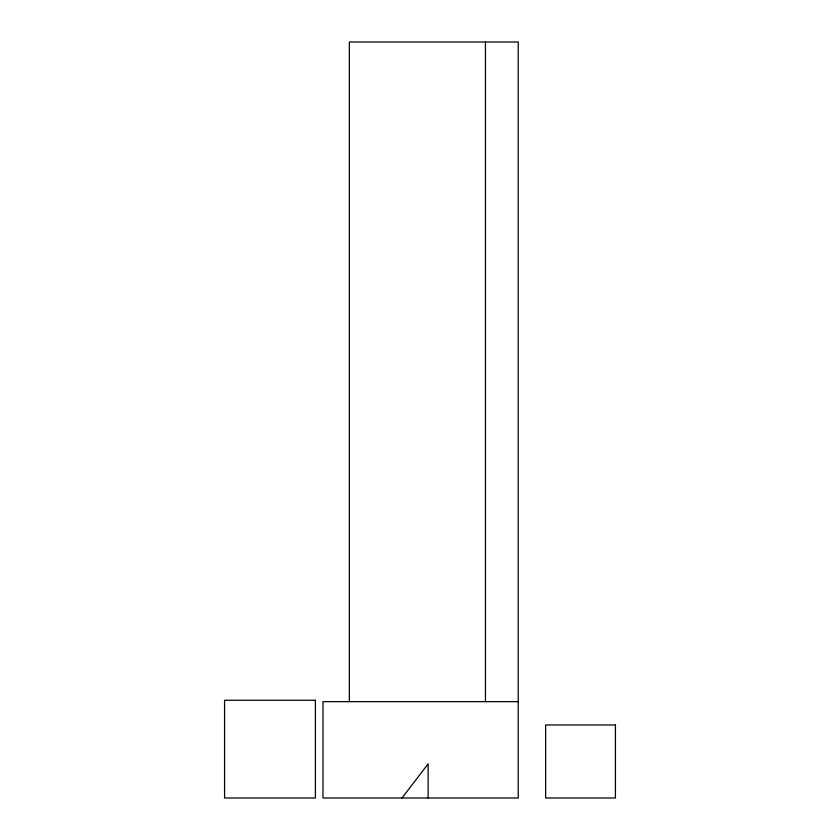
<?xml version="1.0" encoding="UTF-8"?>
<svg xmlns="http://www.w3.org/2000/svg" width="840" height="840" viewBox="0 0 840 840"><rect width="100%" height="100%" fill="white"/><g stroke="black" fill="none" stroke-linecap="round" stroke-linejoin="round"><path stroke-width="1.26" d="M402.014 798L428.127 763.885L428.127 798M518.228 701.642L322.98 701.642L322.98 798L518.228 798L518.228 42L349.346 42L349.346 701.642M485.447 42L485.447 701.642M315.409 700.255L224.574 700.255L224.574 798L315.409 798L315.409 700.255M615.426 724.973L545.633 724.973L545.633 798L615.426 798L615.426 724.973"/></g></svg>
